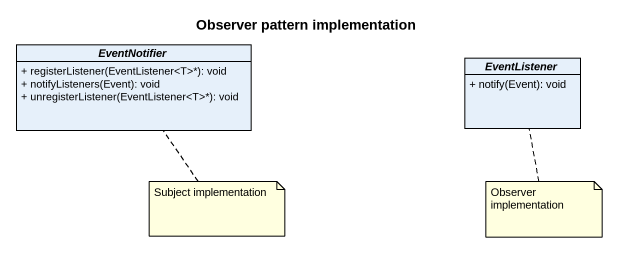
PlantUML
@startuml
title Observer pattern implementation
hide circle
hide empty members
skinparam classAttributeIconSize 0
abstract class EventNotifier {
  + registerListener(EventListener<T>*): void
  + notifyListeners(Event): void
  + unregisterListener(EventListener<T>*): void
}
abstract class EventListener {
  + notify(Event): void
}
note bottom of EventNotifier : Subject implementation
note bottom of EventListener : Observer implementation
@enduml
